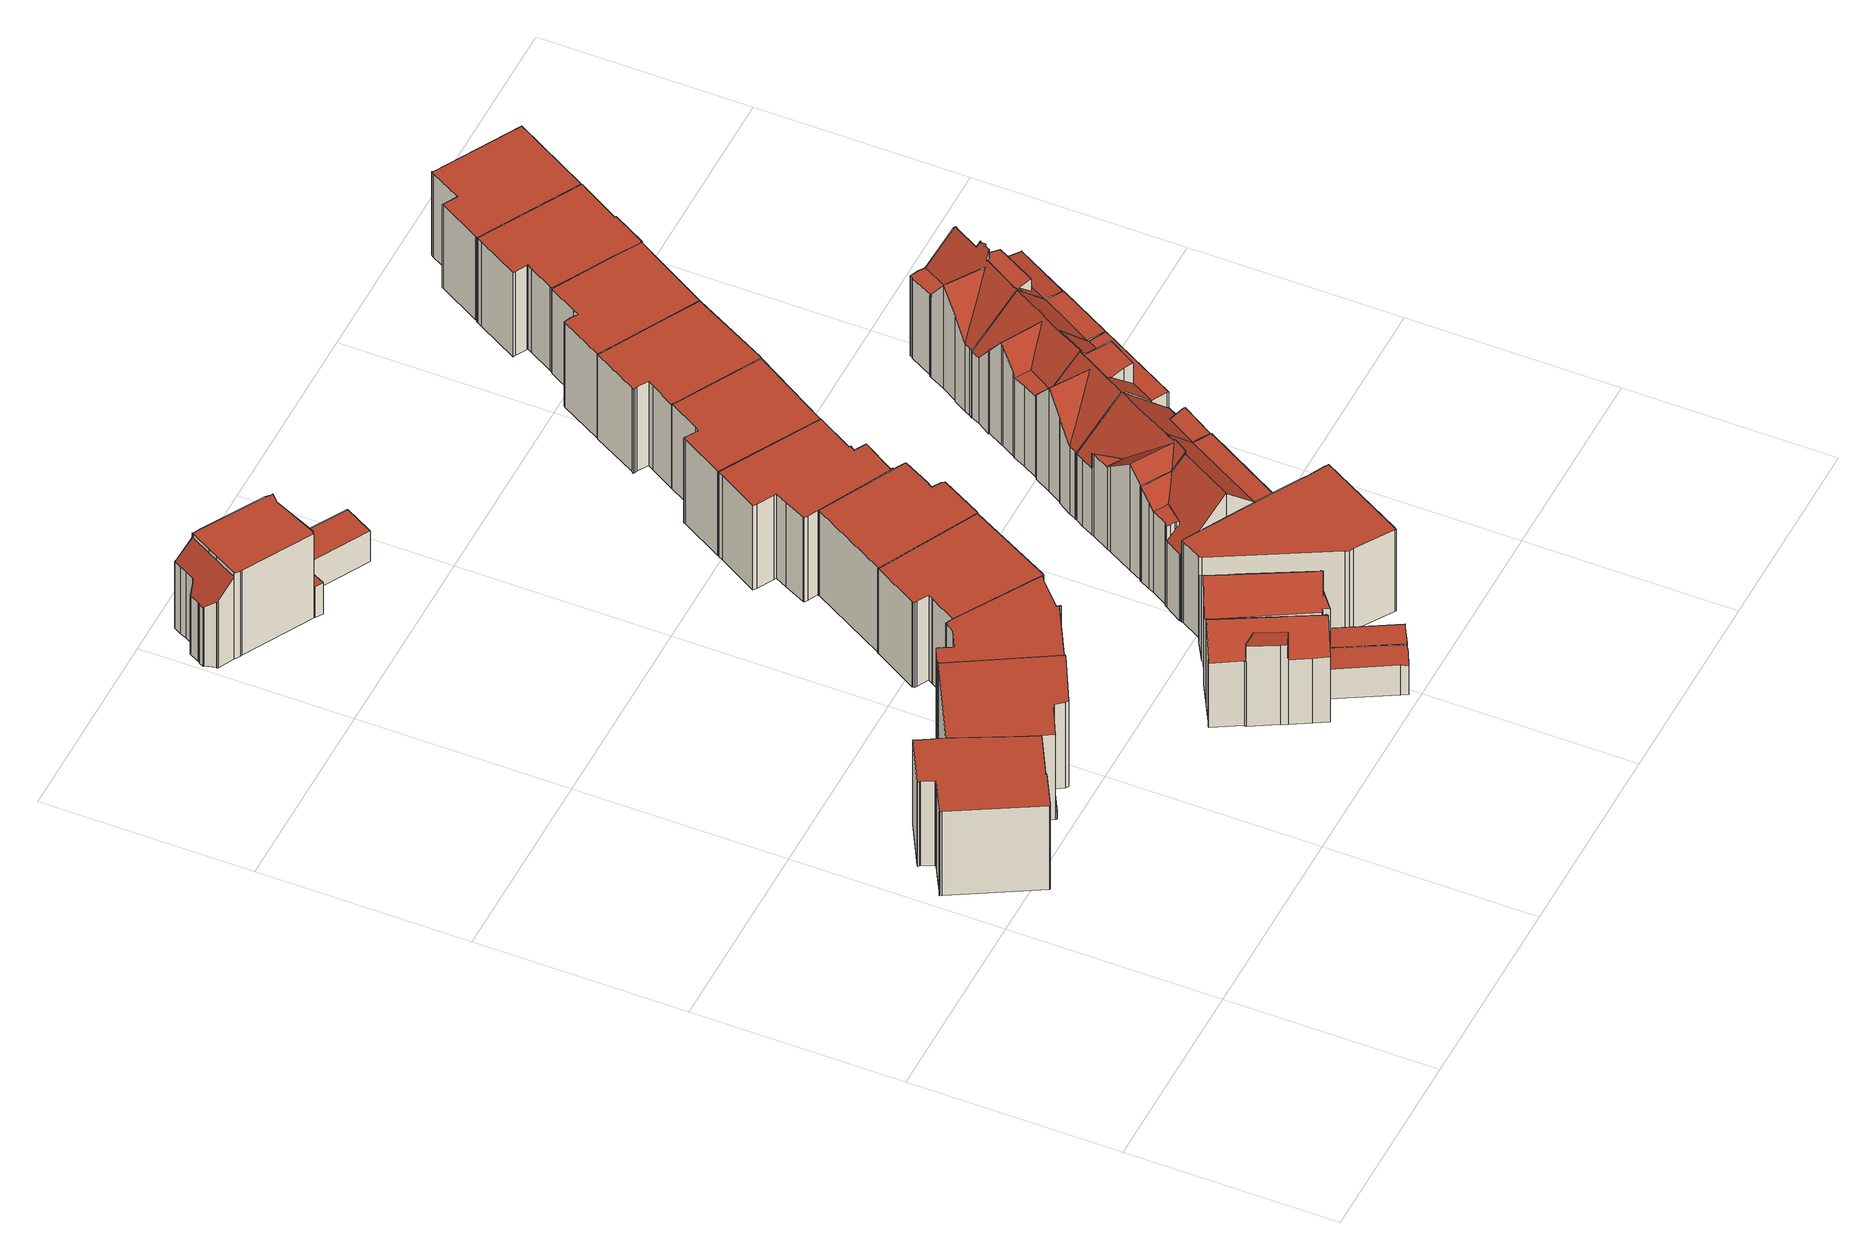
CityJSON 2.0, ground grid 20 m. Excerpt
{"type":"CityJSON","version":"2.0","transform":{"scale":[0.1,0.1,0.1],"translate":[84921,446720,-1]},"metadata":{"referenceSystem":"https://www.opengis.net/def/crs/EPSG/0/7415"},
"CityObjects":{
"building1":{"type":"Building","attributes":{"dak_type":"horizontal","data_area":83.64,"data_coverage":0.961,"geconstateerd":false,"gid":18958737,"h_dak_50p":9.9,"h_dak_70p":9.92,"h_dak_max":10.13,"h_dak_min":9.8,"h_maaiveld":-0.028,"kas_warenhuis":false,"lod11_replace":false,"ondergronds_type":"above ground","oorspronkelijkbouwjaar":1921,"pw_actueel":"yes","pw_bron":"ahn3","reconstructie_methode":"tudelft3d-geoflow","reconstruction_skipped":false,"rmse_lod12":0.0423,"rmse_lod13":0.0433,"rmse_lod22":0.0369,"rn":1,"status":"Pand in gebruik","t_run":105.91,"val3dity_codes_lod12":"[]","val3dity_codes_lod13":"[]","val3dity_codes_lod22":"[]"},"children":["building1-1"]},
"building1-1":{"type":"BuildingPart","parents":["building1"],"geometry":[{"type":"Solid","lod":"2.2","boundaries":[[[[0,1,2,3,4,5,6,7,8,9,10,11,12,13,14,15,16,17,18,19]],[[20,4,3,21]],[[21,3,2,22]],[[23,19,18,24]],[[25,15,14,26]],[[27,16,15,25]],[[28,17,16,27]],[[29,8,7,30]],[[31,11,10,32]],[[33,6,5,34]],[[30,7,6,33]],[[35,9,8,29]],[[36,13,12,37]],[[37,12,11,31]],[[26,14,13,36]],[[32,10,9,35]],[[38,4,20]],[[34,5,4,38]],[[22,2,1,39]],[[39,1,0,40]],[[40,0,19,23]],[[24,18,17,28]],[[23,24,28,27,25,26,36,37,31,32,35,29,30,33,34,38,20,21,22,39,40]]]],"semantics":{"surfaces":[{"type":"GroundSurface"},{"type":"WallSurface","on_footprint_edge":true},{"type":"RoofSurface"}],"values":[[0,1,1,1,1,1,1,1,1,1,1,1,1,1,1,1,1,1,1,1,1,1,2]]}}]},
"building2":{"type":"Building","attributes":{"dak_type":"multiple horizontal","data_area":91.28,"data_coverage":0.973,"geconstateerd":false,"gid":18958738,"h_dak_50p":9.89,"h_dak_70p":9.91,"h_dak_max":10.13,"h_dak_min":0.626,"h_maaiveld":-0.131,"kas_warenhuis":false,"lod11_replace":false,"ondergronds_type":"above ground","oorspronkelijkbouwjaar":1921,"pw_actueel":"yes","pw_bron":"ahn3","reconstructie_methode":"tudelft3d-geoflow","reconstruction_skipped":false,"rmse_lod12":0.801,"rmse_lod13":0.0633,"rmse_lod22":0.0507,"rn":1,"status":"Pand in gebruik","t_run":104.68,"val3dity_codes_lod12":"[]","val3dity_codes_lod13":"[]","val3dity_codes_lod22":"[]"},"children":["building2-1"]},
"building2-1":{"type":"BuildingPart","parents":["building2"],"geometry":[{"type":"Solid","lod":"2.2","boundaries":[[[[41,42,43,44,45,46,47,48,49,50,51,52,53,54,55]],[[56,53,52,57]],[[39,54,53,56,58]],[[59,41,55,60]],[[61,49,48,62]],[[62,48,47,63]],[[64,44,43,65]],[[66,45,44,64]],[[67,68,50,49,61]],[[69,51,50,68]],[[58,56,70,71]],[[72,46,45,66]],[[71,70,68,67]],[[73,42,41,59]],[[57,52,51,69]],[[60,55,54,39]],[[65,43,42,73]],[[63,47,46,72]],[[68,70,56,57,69]],[[58,71,67,61,62,63,72,66,64,65,73,59,60,39]]]],"semantics":{"surfaces":[{"type":"GroundSurface"},{"type":"WallSurface","on_footprint_edge":true},{"type":"WallSurface","on_footprint_edge":false},{"type":"RoofSurface"}],"values":[[0,1,1,1,1,1,1,1,1,1,2,1,2,1,1,1,1,1,3,3]]}}]},
"building3":{"type":"Building","attributes":{"dak_type":"horizontal","data_area":67.46,"data_coverage":0.966,"geconstateerd":false,"gid":17147227,"h_dak_50p":9.87,"h_dak_70p":9.89,"h_dak_max":10.1,"h_dak_min":9.8,"h_maaiveld":-0.173,"kas_warenhuis":false,"lod11_replace":false,"ondergronds_type":"above ground","oorspronkelijkbouwjaar":1920,"pw_actueel":"yes","pw_bron":"ahn3","reconstructie_methode":"tudelft3d-geoflow","reconstruction_skipped":false,"rmse_lod12":0.0473,"rmse_lod13":0.0497,"rmse_lod22":0.0373,"rn":1,"status":"Pand in gebruik","t_run":150.19,"val3dity_codes_lod12":"[]","val3dity_codes_lod13":"[]","val3dity_codes_lod22":"[]"},"children":["building3-1"]},
"building3-1":{"type":"BuildingPart","parents":["building3"],"geometry":[{"type":"Solid","lod":"2.2","boundaries":[[[[74,75,76,77,78,79,80,81,82,83,84,85,86,87,88,89,90,91,92,93]],[[94,81,80,95]],[[96,91,90,97]],[[98,92,91,96]],[[97,90,89,99]],[[100,87,86,101]],[[99,89,88,102]],[[102,88,87,100]],[[103,84,83,65]],[[104,74,93,105]],[[106,82,81,94]],[[107,85,84,103]],[[101,86,85,107]],[[108,77,76,109]],[[109,76,75,110]],[[65,83,82,106]],[[95,80,79,111]],[[111,79,78,112]],[[112,78,77,108]],[[105,93,92,98]],[[110,75,74,104]],[[112,108,109,110,104,105,98,96,97,99,102,100,101,107,103,65,106,94,95,111]]]],"semantics":{"surfaces":[{"type":"GroundSurface"},{"type":"WallSurface","on_footprint_edge":true},{"type":"RoofSurface"}],"values":[[0,1,1,1,1,1,1,1,1,1,1,1,1,1,1,1,1,1,1,1,1,2]]}}]},
"building4":{"type":"Building","attributes":{"dak_type":"slanted","data_area":80.93,"data_coverage":0.897,"geconstateerd":false,"gid":18958503,"h_dak_50p":9.63,"h_dak_70p":9.69,"h_dak_max":9.95,"h_dak_min":2.03,"h_maaiveld":-0.252,"kas_warenhuis":false,"lod11_replace":false,"ondergronds_type":"above ground","oorspronkelijkbouwjaar":1921,"pw_actueel":"yes","pw_bron":"ahn3","reconstructie_methode":"tudelft3d-geoflow","reconstruction_skipped":false,"rmse_lod12":3.7,"rmse_lod13":0.823,"rmse_lod22":0.24,"rn":1,"status":"Pand in gebruik","t_run":205.87,"val3dity_codes_lod12":"[]","val3dity_codes_lod13":"[]","val3dity_codes_lod22":"[]"},"children":["building4-1"]},
"building4-1":{"type":"BuildingPart","parents":["building4"],"geometry":[{"type":"Solid","lod":"2.2","boundaries":[[[[113,114,115,116,117,118,119,120,121,122,123,124,125,126,127,128,129,130,131,132,133,134,135,136,137,138,139,140,141,142,143,144,145,146,147,148,149,150,151,152]],[[153,118,117,154]],[[154,117,116,155]],[[156,157,158,159]],[[160,119,118,153]],[[161,151,150,162]],[[163,113,152,164]],[[164,152,151,161]],[[162,150,149,165]],[[166,167,148,147,168]],[[169,170,157,156]],[[171,146,145,172,173]],[[174,175,176,177]],[[178,131,130,179]],[[180,124,123,181]],[[182,114,113,163]],[[159,158,167,166]],[[168,147,146,171]],[[183,125,124,180]],[[184,128,127,185]],[[186,138,137,187]],[[188,136,135,189]],[[187,137,136,188]],[[181,123,122,190]],[[191,126,125,183]],[[192,191,193,194]],[[185,127,126,191,192]],[[195,196,179,197]],[[198,129,128,184]],[[199,139,138,186]],[[200,140,139,199]],[[201,134,133,202]],[[189,135,134,201]],[[203,144,143,204]],[[205,142,141,206]],[[172,145,144,203]],[[173,172,207,208]],[[206,141,140,200]],[[202,133,132,209]],[[209,132,131,178]],[[165,149,148,167]],[[210,120,119,160]],[[211,121,120,210]],[[190,122,121,211]],[[194,193,170,169]],[[197,179,130,129,198]],[[212,213,196,195]],[[214,215,213,212]],[[216,217,215,214]],[[177,176,217,216]],[[208,207,175,174]],[[204,143,142,205]],[[155,116,115,218]],[[218,115,114,182]],[[157,170,193,191,183,180,181,190,211,210,160,153,154,155,218,182,163,164,161,162,165,167,158]],[[215,217,176,175,207,172,203,204,205,206,200,199,186,187,188,189,201,202,209,178,179,196,213]],[[177,216,214,212,195,197,198,184,185,192,194,169,156,159,166,168,171,173,208,174]]]],"semantics":{"surfaces":[{"type":"GroundSurface"},{"type":"WallSurface","on_footprint_edge":true},{"type":"WallSurface","on_footprint_edge":false},{"type":"RoofSurface"}],"values":[[0,1,1,2,1,1,1,1,1,1,2,1,2,1,1,1,2,1,1,1,1,1,1,1,1,2,1,2,1,1,1,1,1,1,1,1,2,1,1,1,1,1,1,1,2,1,2,2,2,2,2,1,1,1,3,3,3]]}}]},
"building5":{"type":"Building","attributes":{"dak_type":"slanted","data_area":64.27,"data_coverage":0.904,"geconstateerd":false,"gid":11568620,"h_dak_50p":8.54,"h_dak_70p":9.16,"h_dak_max":10.08,"h_dak_min":3.32,"h_maaiveld":-0.107,"kas_warenhuis":false,"lod11_replace":false,"ondergronds_type":"above ground","oorspronkelijkbouwjaar":1916,"pw_actueel":"yes","pw_bron":"ahn3","reconstructie_methode":"tudelft3d-geoflow","reconstruction_skipped":false,"rmse_lod12":2.71,"rmse_lod13":0.758,"rmse_lod22":0.165,"rn":1,"status":"Pand in gebruik","t_run":112.7,"val3dity_codes_lod12":"[]","val3dity_codes_lod13":"[]","val3dity_codes_lod22":"[]"},"children":["building5-1"]},
"building5-1":{"type":"BuildingPart","parents":["building5"],"geometry":[{"type":"Solid","lod":"2.2","boundaries":[[[[219,220,221,222,223,224,225,226,227,228,229,230,231,232,233,234,235,236,237,238,239,240,241,242]],[[243,231,230,244]],[[245,223,222,246]],[[246,222,221,247]],[[248,241,240,249]],[[249,240,239,250]],[[250,239,238,251]],[[252,242,241,248]],[[253,237,236,254]],[[255,256,235,234,257]],[[258,219,242,252]],[[251,238,237,253]],[[259,220,219,258]],[[254,236,235,256]],[[260,261,262,263]],[[264,265,266,267]],[[268,269,270]],[[271,259,265,264]],[[272,229,228,273]],[[273,228,227,274]],[[275,276,261,260]],[[277,233,232,278]],[[274,227,226,262]],[[244,230,229,272]],[[263,262,226,225,279]],[[276,275,280]],[[267,266,256,281]],[[279,225,224,282,283]],[[282,224,223,245]],[[283,282,269,268]],[[247,221,220,259,271]],[[278,232,231,243]],[[257,234,233,277]],[[281,256,255]],[[251,253,254,256,266,265,259,258,252,248,249,250]],[[263,279,283,268,270,284,280,275,260]],[[280,284,270,269,282,245,246,247,285,286,287,288,289,243,244,272,273,274,262,261,276]],[[257,277,278,243,289,288,287,286,285,247,271,264,267,281,255]]]],"semantics":{"surfaces":[{"type":"GroundSurface"},{"type":"WallSurface","on_footprint_edge":true},{"type":"WallSurface","on_footprint_edge":false},{"type":"RoofSurface"}],"values":[[0,1,1,1,1,1,1,1,1,1,1,1,1,1,2,2,2,2,1,1,2,1,1,1,1,2,2,1,1,2,1,1,1,2,3,3,3,3]]}}]},
"building6":{"type":"Building","attributes":{"dak_type":"horizontal","data_area":85.75,"data_coverage":0.97,"geconstateerd":false,"gid":18958740,"h_dak_50p":9.85,"h_dak_70p":9.88,"h_dak_max":10.08,"h_dak_min":9.75,"h_maaiveld":-0.217,"kas_warenhuis":false,"lod11_replace":false,"ondergronds_type":"above ground","oorspronkelijkbouwjaar":1920,"pw_actueel":"yes","pw_bron":"ahn3","reconstructie_methode":"tudelft3d-geoflow","reconstruction_skipped":false,"rmse_lod12":0.0513,"rmse_lod13":0.053,"rmse_lod22":0.0371,"rn":1,"status":"Pand in gebruik","t_run":106.02,"val3dity_codes_lod12":"[]","val3dity_codes_lod13":"[]","val3dity_codes_lod22":"[]"},"children":["building6-1"]},
"building6-1":{"type":"BuildingPart","parents":["building6"],"geometry":[{"type":"Solid","lod":"2.2","boundaries":[[[[290,291,292,92,293,91,294,295,296,297,298,299,300,301,302,303,304]],[[305,301,300,306]],[[307,302,301,305]],[[308,299,298,309]],[[310,293,92,98]],[[98,92,292,311]],[[312,303,302,307]],[[306,300,299,308]],[[313,294,91,96]],[[311,292,291,314]],[[315,304,303,312]],[[316,290,304,315]],[[96,91,293,310]],[[309,298,297,317]],[[318,295,294,313]],[[319,296,295,318]],[[317,297,296,319]],[[314,291,290,316]],[[305,306,308,309,317,319,318,313,96,310,98,311,314,316,315,312,307]]]],"semantics":{"surfaces":[{"type":"GroundSurface"},{"type":"WallSurface","on_footprint_edge":true},{"type":"RoofSurface"}],"values":[[0,1,1,1,1,1,1,1,1,1,1,1,1,1,1,1,1,1,2]]}}]},
"building7":{"type":"Building","attributes":{"dak_type":"slanted","data_area":64.26,"data_coverage":0.915,"geconstateerd":false,"gid":18958626,"h_dak_50p":8.51,"h_dak_70p":9.14,"h_dak_max":10.08,"h_dak_min":3.25,"h_maaiveld":-0.075,"kas_warenhuis":false,"lod11_replace":false,"ondergronds_type":"above ground","oorspronkelijkbouwjaar":1916,"pw_actueel":"yes","pw_bron":"ahn3","reconstructie_methode":"tudelft3d-geoflow","reconstruction_skipped":false,"rmse_lod12":2.69,"rmse_lod13":0.729,"rmse_lod22":0.245,"rn":1,"status":"Pand in gebruik","t_run":95.01,"val3dity_codes_lod12":"[]","val3dity_codes_lod13":"[]","val3dity_codes_lod22":"[]"},"children":["building7-1"]},
"building7-1":{"type":"BuildingPart","parents":["building7"],"geometry":[{"type":"Solid","lod":"2.2","boundaries":[[[[320,321,322,323,324,325,326,327,239,328,329,330,331,233,332,333,334,335,336]],[[337,338,323,322,339]],[[340,324,323,338]],[[341,333,332,342]],[[343,327,326,344]],[[344,326,325,345]],[[346,321,347]],[[342,332,233,348]],[[348,233,331,349]],[[350,334,333,341]],[[351,335,334,350]],[[345,325,324,340]],[[339,322,321,346]],[[352,330,329,353]],[[354,355,356,357]],[[353,329,328,358]],[[359,352,360,361]],[[357,356,338,337]],[[349,331,330,352,359]],[[362,336,335,351]],[[363,320,336,362]],[[347,321,320,363]],[[358,328,239,364]],[[364,239,327,343]],[[361,360,365,366]],[[366,365,355,354]],[[356,355,365,360,352,353,358,364,343,344,345,340,338]],[[361,366,354,357,337,367,341,342,348,349,359]],[[362,351,350,341,367,337,339,346,347,363]]]],"semantics":{"surfaces":[{"type":"GroundSurface"},{"type":"WallSurface","on_footprint_edge":true},{"type":"WallSurface","on_footprint_edge":false},{"type":"RoofSurface"}],"values":[[0,1,1,1,1,1,1,1,1,1,1,1,1,1,2,1,2,2,1,1,1,1,1,1,2,2,3,3,3]]}}]},
"building8":{"type":"Building","attributes":{"dak_type":"horizontal","data_area":81.95,"data_coverage":0.967,"geconstateerd":false,"gid":18958741,"h_dak_50p":9.83,"h_dak_70p":9.85,"h_dak_max":10.07,"h_dak_min":9.75,"h_maaiveld":-0.202,"kas_warenhuis":false,"lod11_replace":false,"ondergronds_type":"above ground","oorspronkelijkbouwjaar":1921,"pw_actueel":"yes","pw_bron":"ahn3","reconstructie_methode":"tudelft3d-geoflow","reconstruction_skipped":false,"rmse_lod12":0.0532,"rmse_lod13":0.0566,"rmse_lod22":0.0373,"rn":1,"status":"Pand in gebruik","t_run":83.37,"val3dity_codes_lod12":"[]","val3dity_codes_lod13":"[]","val3dity_codes_lod22":"[]"},"children":["building8-1"]},
"building8-1":{"type":"BuildingPart","parents":["building8"],"geometry":[{"type":"Solid","lod":"2.2","boundaries":[[[[368,369,370,371,372,373,304,374,302,375,376,377,378,379]],[[307,302,374,380]],[[381,369,368,382]],[[383,377,376,384]],[[382,368,379,385]],[[385,379,378,386]],[[387,375,302,307]],[[384,376,375,387]],[[388,370,369,381]],[[389,371,370,388]],[[315,304,373,390]],[[391,372,371,389]],[[380,374,304,315]],[[386,378,377,383]],[[390,373,372,391]],[[382,385,386,383,384,387,307,380,315,390,391,389,388,381]]]],"semantics":{"surfaces":[{"type":"GroundSurface"},{"type":"WallSurface","on_footprint_edge":true},{"type":"RoofSurface"}],"values":[[0,1,1,1,1,1,1,1,1,1,1,1,1,1,1,2]]}}]},
"building9":{"type":"Building","attributes":{"dak_type":"multiple horizontal","data_area":100.25,"data_coverage":0.935,"geconstateerd":false,"gid":18958627,"h_dak_50p":9.48,"h_dak_70p":9.5,"h_dak_max":10.51,"h_dak_min":3.25,"h_maaiveld":-0.111,"kas_warenhuis":false,"lod11_replace":false,"ondergronds_type":"above ground","oorspronkelijkbouwjaar":1916,"pw_actueel":"yes","pw_bron":"ahn3","reconstructie_methode":"tudelft3d-geoflow","reconstruction_skipped":false,"rmse_lod12":0.591,"rmse_lod13":0.591,"rmse_lod22":0.591,"rn":1,"status":"Pand in gebruik","t_run":122.3,"val3dity_codes_lod12":"[]","val3dity_codes_lod13":"[]","val3dity_codes_lod22":"[]"},"children":["building9-1"]},
"building9-1":{"type":"BuildingPart","parents":["building9"],"geometry":[{"type":"Solid","lod":"2.2","boundaries":[[[[392,393,394,395,396,397,398,399,400,401,402,403,404,405,406,407,408]],[[409,406,405,410]],[[411,407,406,409]],[[412,401,400,413]],[[414,393,392,415]],[[416,394,393,414]],[[415,392,408,417]],[[417,408,407,411]],[[418,395,394,416]],[[419,396,395,418]],[[420,399,398,421]],[[422,397,396,419]],[[413,400,399,420]],[[423,404,403,424]],[[424,403,402,425]],[[425,402,401,412]],[[410,405,404,423]],[[421,398,397,422]],[[410,423,424,425,412,413,420,421,422,419,418,416,414,415,417,411,409]]]],"semantics":{"surfaces":[{"type":"GroundSurface"},{"type":"WallSurface","on_footprint_edge":true},{"type":"RoofSurface"}],"values":[[0,1,1,1,1,1,1,1,1,1,1,1,1,1,1,1,1,1,2]]}}]},
"building10":{"type":"Building","attributes":{"dak_type":"horizontal","data_area":83.79,"data_coverage":0.966,"geconstateerd":false,"gid":18958739,"h_dak_50p":9.85,"h_dak_70p":9.86,"h_dak_max":10.08,"h_dak_min":9.69,"h_maaiveld":-0.094,"kas_warenhuis":false,"lod11_replace":false,"ondergronds_type":"above ground","oorspronkelijkbouwjaar":1921,"pw_actueel":"yes","pw_bron":"ahn3","reconstructie_methode":"tudelft3d-geoflow","reconstruction_skipped":false,"rmse_lod12":0.0465,"rmse_lod13":0.0476,"rmse_lod22":0.0389,"rn":1,"status":"Pand in gebruik","t_run":88.54,"val3dity_codes_lod12":"[]","val3dity_codes_lod13":"[]","val3dity_codes_lod22":"[]"},"children":["building10-1"]},
"building10-1":{"type":"BuildingPart","parents":["building10"],"geometry":[{"type":"Solid","lod":"2.2","boundaries":[[[[426,427,428,429,430,431,432,433,434,435,436,437,438,439,440,441,442,443,444,445,446]],[[447,433,432,386]],[[448,446,445,449]],[[450,436,435,451]],[[452,430,429,453]],[[454,426,446,448]],[[455,437,436,450]],[[456,438,437,455]],[[386,432,431,457]],[[458,428,427,459]],[[453,429,428,458]],[[449,445,444,460]],[[451,435,434,383]],[[461,439,438,456]],[[462,440,439,461]],[[463,443,442,464]],[[464,442,441,465]],[[465,441,440,462]],[[460,444,443,463]],[[459,427,426,454]],[[457,431,430,452]],[[383,434,433,447]],[[465,462,461,456,455,450,451,383,447,386,457,452,453,458,459,454,448,449,460,463,464]]]],"semantics":{"surfaces":[{"type":"GroundSurface"},{"type":"WallSurface","on_footprint_edge":true},{"type":"RoofSurface"}],"values":[[0,1,1,1,1,1,1,1,1,1,1,1,1,1,1,1,1,1,1,1,1,1,2]]}}]},
"building11":{"type":"Building","attributes":{"dak_type":"slanted","data_area":63.33,"data_coverage":0.901,"geconstateerd":false,"gid":17147225,"h_dak_50p":10.08,"h_dak_70p":10.87,"h_dak_max":13.11,"h_dak_min":7.67,"h_maaiveld":-0.191,"kas_warenhuis":false,"lod11_replace":false,"ondergronds_type":"above ground","oorspronkelijkbouwjaar":1922,"pw_actueel":"yes","pw_bron":"ahn3","reconstructie_methode":"tudelft3d-geoflow","reconstruction_skipped":false,"rmse_lod12":1.16,"rmse_lod13":1.41,"rmse_lod22":0.0997,"rn":1,"status":"Pand in gebruik","t_run":148.95,"val3dity_codes_lod12":"[]","val3dity_codes_lod13":"[]","val3dity_codes_lod22":"[]"},"children":["building11-1"]},
"building11-1":{"type":"BuildingPart","parents":["building11"],"geometry":[{"type":"Solid","lod":"2.2","boundaries":[[[[466,467,468,469,470,471,472,473,474,475,476,477,478,479,480,481,482,483,484,485,486,487,488,489]],[[490,471,470,491]],[[492,483,482,493]],[[494,478,477,495]],[[496,466,489,497]],[[498,488,487,499]],[[499,487,486,500,501]],[[501,500,502,503]],[[497,489,488,498]],[[504,469,468,505]],[[495,477,476,506]],[[507,473,472,508]],[[509,474,473,507]],[[491,470,469,504]],[[510,511,512]],[[506,476,475,513]],[[513,475,474,509]],[[500,486,485,514]],[[503,502,515,516]],[[493,482,481,517]],[[517,481,480,518]],[[518,480,479,519]],[[519,479,478,494]],[[505,468,467,520]],[[508,472,471,490]],[[514,485,484,521]],[[521,484,483,492]],[[516,515,522,523]],[[523,522,511,510]],[[520,467,466,496]],[[513,509,507,508,490,524,493,517,525,526]],[[517,518,519,494,495,506,513,526,525]],[[493,524,490,491,527,528,529,512,511,522,515,502,500,514,521,492]],[[530,531,496,497,498,499,501,503,516,523,510,512,529,528,532]],[[520,496,531,530,532,528,527,491,504,505]]]],"semantics":{"surfaces":[{"type":"GroundSurface"},{"type":"WallSurface","on_footprint_edge":true},{"type":"WallSurface","on_footprint_edge":false},{"type":"RoofSurface"}],"values":[[0,1,1,1,1,1,1,2,1,1,1,1,1,1,2,1,1,1,2,1,1,1,1,1,1,1,1,2,2,1,3,3,3,3,3]]}}]},
"building12":{"type":"Building","attributes":{"dak_type":"horizontal","data_area":83.85,"data_coverage":0.964,"geconstateerd":false,"gid":17147228,"h_dak_50p":9.88,"h_dak_70p":9.91,"h_dak_max":10.07,"h_dak_min":9.78,"h_maaiveld":-0.085,"kas_warenhuis":false,"lod11_replace":false,"ondergronds_type":"above ground","oorspronkelijkbouwjaar":1921,"pw_actueel":"yes","pw_bron":"ahn3","reconstructie_methode":"tudelft3d-geoflow","reconstruction_skipped":false,"rmse_lod12":0.0462,"rmse_lod13":0.0487,"rmse_lod22":0.0297,"rn":1,"status":"Pand in gebruik","t_run":134.82,"val3dity_codes_lod12":"[]","val3dity_codes_lod13":"[]","val3dity_codes_lod22":"[]"},"children":["building12-1"]},
"building12-1":{"type":"BuildingPart","parents":["building12"],"geometry":[{"type":"Solid","lod":"2.2","boundaries":[[[[533,534,446,535,445,536,537,538,539,540,541,542,543,544,545,546,547]],[[548,546,545,549]],[[550,536,445,449]],[[449,445,535,551]],[[552,537,536,550]],[[553,538,537,552]],[[554,543,542,555]],[[556,533,547,557]],[[557,547,546,548]],[[558,541,540,559]],[[555,542,541,558]],[[560,539,538,553]],[[549,545,544,561]],[[561,544,543,554]],[[551,535,446,448]],[[448,446,534,562]],[[559,540,539,560]],[[562,534,533,556]],[[559,560,553,552,550,449,551,448,562,556,557,548,549,561,554,555,558]]]],"semantics":{"surfaces":[{"type":"GroundSurface"},{"type":"WallSurface","on_footprint_edge":true},{"type":"RoofSurface"}],"values":[[0,1,1,1,1,1,1,1,1,1,1,1,1,1,1,1,1,1,2]]}}]},
"building13":{"type":"Building","attributes":{"dak_type":"slanted","data_area":62.31,"data_coverage":0.875,"geconstateerd":false,"gid":11568617,"h_dak_50p":10.65,"h_dak_70p":11.34,"h_dak_max":12.33,"h_dak_min":7.47,"h_maaiveld":-0.2,"kas_warenhuis":false,"lod11_replace":false,"ondergronds_type":"above ground","oorspronkelijkbouwjaar":1923,"pw_actueel":"yes","pw_bron":"ahn3","reconstructie_methode":"tudelft3d-geoflow","reconstruction_skipped":false,"rmse_lod12":1.46,"rmse_lod13":1.61,"rmse_lod22":0.0477,"rn":1,"status":"Pand in gebruik","t_run":103.2,"val3dity_codes_lod12":"[]","val3dity_codes_lod13":"[]","val3dity_codes_lod22":"[]"},"children":["building13-1"]},
"building13-1":{"type":"BuildingPart","parents":["building13"],"geometry":[{"type":"Solid","lod":"2.2","boundaries":[[[[563,564,565,566,567,568,569,570,571,572,573,477,574,475,474,575,576,577,472,471,470,578,469,579,580]],[[513,475,574,581]],[[581,574,477,495]],[[582,471,472,583]],[[584,579,469,585]],[[586,587,588]],[[589,580,579,584]],[[590,567,566,591]],[[592,593,591,594]],[[595,565,564,596]],[[583,472,577,597]],[[597,577,576,598]],[[599,571,570,600]],[[601,573,572,602]],[[603,601,604,605]],[[602,572,571,599]],[[594,591,566,565,595]],[[606,568,567,590]],[[607,569,568,606]],[[600,570,569,607]],[[495,477,573,601,603]],[[509,474,475,513]],[[604,608,605]],[[605,608,609]],[[610,578,470,491]],[[585,469,578,610]],[[491,470,471,582]],[[598,576,575,611,612]],[[612,611,613]],[[611,575,474,509]],[[614,563,580,589]],[[588,587,596,615]],[[593,592,616]],[[615,596,564,563,614]],[[605,609,513,581,495,603]],[[608,604,601,602,599,600,617,618,619,613,611,509,513,609]],[[620,621,589,584,585,610,491,622]],[[597,598,612,613,619,618,617,600,607,606,590,591,593,616,623,620,622,491,582,583]],[[614,589,621,620,623,586,588,615]],[[587,586,623,616,592,594,595,596]]]],"semantics":{"surfaces":[{"type":"GroundSurface"},{"type":"WallSurface","on_footprint_edge":true},{"type":"WallSurface","on_footprint_edge":false},{"type":"RoofSurface"}],"values":[[0,1,1,1,1,2,1,1,2,1,1,1,1,1,2,1,1,1,1,1,1,1,2,2,1,1,1,1,2,1,1,2,2,1,3,3,3,3,3,3]]}}]},
"building14":{"type":"Building","attributes":{"dak_type":"multiple horizontal","data_area":83.2,"data_coverage":0.97,"geconstateerd":false,"gid":11190672,"h_dak_50p":9.89,"h_dak_70p":9.92,"h_dak_max":10.88,"h_dak_min":9.81,"h_maaiveld":-0.051,"kas_warenhuis":false,"lod11_replace":false,"ondergronds_type":"above ground","oorspronkelijkbouwjaar":1921,"pw_actueel":"yes","pw_bron":"ahn3","reconstructie_methode":"tudelft3d-geoflow","reconstruction_skipped":false,"rmse_lod12":0.121,"rmse_lod13":0.121,"rmse_lod22":0.119,"rn":1,"status":"Pand in gebruik","t_run":133.43,"val3dity_codes_lod12":"[]","val3dity_codes_lod13":"[]","val3dity_codes_lod22":"[]"},"children":["building14-1"]},
"building14-1":{"type":"BuildingPart","parents":["building14"],"geometry":[{"type":"Solid","lod":"2.2","boundaries":[[[[624,625,626,547,627,543,628,629,630,631,632,633,634,635,636]],[[637,624,636,638]],[[639,633,632,640]],[[641,625,624,637]],[[642,629,628,643]],[[644,627,547,557]],[[645,543,627,644]],[[640,632,631,646]],[[647,634,633,639]],[[643,628,543,645]],[[648,630,629,642]],[[646,631,630,648]],[[557,547,626,649]],[[638,636,635,650]],[[650,635,634,647]],[[649,626,625,641]],[[649,641,637,638,650,647,639,640,646,648,642,643,645,644,557]]]],"semantics":{"surfaces":[{"type":"GroundSurface"},{"type":"WallSurface","on_footprint_edge":true},{"type":"RoofSurface"}],"values":[[0,1,1,1,1,1,1,1,1,1,1,1,1,1,1,1,2]]}}]},
"building15":{"type":"Building","attributes":{"dak_type":"slanted","data_area":65.05,"data_coverage":0.918,"geconstateerd":false,"gid":18956887,"h_dak_50p":10.63,"h_dak_70p":11.48,"h_dak_max":12.27,"h_dak_min":7.71,"h_maaiveld":-0.167,"kas_warenhuis":false,"lod11_replace":false,"ondergronds_type":"above ground","oorspronkelijkbouwjaar":1922,"pw_actueel":"yes","pw_bron":"ahn3","reconstructie_methode":"tudelft3d-geoflow","reconstruction_skipped":false,"rmse_lod12":1.44,"rmse_lod13":1.67,"rmse_lod22":0.0555,"rn":1,"status":"Pand in gebruik","t_run":146.46,"val3dity_codes_lod12":"[]","val3dity_codes_lod13":"[]","val3dity_codes_lod22":"[]"},"children":["building15-1"]},
"building15-1":{"type":"BuildingPart","parents":["building15"],"geometry":[{"type":"Solid","lod":"2.2","boundaries":[[[[651,652,653,654,655,656,657,658,659,660,661,572,662,663,664,570,569,665,666,667,668,669,670,671]],[[672,569,570,600]],[[673,666,665,674]],[[675,668,667,676]],[[677,669,668,675]],[[678,670,669,677]],[[679,658,657,680]],[[681,655,654,682]],[[674,665,569,672]],[[683,671,670,678]],[[684,653,652,685]],[[600,570,664,686]],[[687,688,689,690]],[[686,664,663,691]],[[692,651,671,683]],[[693,694,695,696]],[[697,698,699,700]],[[701,702,694,693]],[[676,667,666,673]],[[690,689,702,701]],[[700,699,688,687]],[[682,654,653,684]],[[703,656,655,681]],[[680,657,656,703]],[[704,705,706]],[[707,662,572,708]],[[708,572,661,709]],[[709,661,660,710]],[[711,659,658,679]],[[696,695,706]],[[698,697,712]],[[713,714,712]],[[715,716,705,704]],[[717,718,716,715]],[[714,713,718,717]],[[691,663,662,707]],[[710,660,659,711]],[[685,652,651,692]],[[678,677,675,676,719,720,721,722]],[[680,703,681,682,684,696,706,705,679]],[[685,692,683,678,722,721,723]],[[724,697,700,687,690,701,693,696,684,685,723,721,720,719,676,673,674,672,600]],[[712,697,724,600,686,691,725,718,713]],[[714,717,715,704,706,695,694,702,689,688,699,698,712]],[[708,709,710,711,679,705,716,718,725,691,707]]]],"semantics":{"surfaces":[{"type":"GroundSurface"},{"type":"WallSurface","on_footprint_edge":true},{"type":"WallSurface","on_footprint_edge":false},{"type":"RoofSurface"}],"values":[[0,1,1,1,1,1,1,1,1,1,1,1,2,1,1,2,2,2,1,2,2,1,1,1,2,1,1,1,1,2,2,2,2,2,2,1,1,1,3,3,3,3,3,3,3]]}}]},
"building16":{"type":"Building","attributes":{"dak_type":"multiple horizontal","data_area":82.1,"data_coverage":0.955,"geconstateerd":false,"gid":18956897,"h_dak_50p":9.87,"h_dak_70p":9.9,"h_dak_max":10.98,"h_dak_min":9.77,"h_maaiveld":-0.056,"kas_warenhuis":false,"lod11_replace":false,"ondergronds_type":"above ground","oorspronkelijkbouwjaar":1921,"pw_actueel":"yes","pw_bron":"ahn3","reconstructie_methode":"tudelft3d-geoflow","reconstruction_skipped":false,"rmse_lod12":0.121,"rmse_lod13":0.122,"rmse_lod22":0.119,"rn":1,"status":"Pand in gebruik","t_run":115.03,"val3dity_codes_lod12":"[]","val3dity_codes_lod13":"[]","val3dity_codes_lod22":"[]"},"children":["building16-1"]},
"building16-1":{"type":"BuildingPart","parents":["building16"],"geometry":[{"type":"Solid","lod":"2.2","boundaries":[[[[726,625,727,635,728,729,730,731,732,733,734,735,736,737,738,739]],[[740,735,734,741]],[[742,731,730,743]],[[741,734,733,744]],[[745,732,731,742]],[[744,733,732,745]],[[746,736,735,740]],[[747,737,736,746]],[[650,635,727,748]],[[749,729,728,750]],[[748,727,625,641]],[[641,625,726,751]],[[752,738,737,747]],[[753,739,738,752]],[[750,728,635,650]],[[743,730,729,749]],[[751,726,739,753]],[[752,747,746,740,741,744,745,742,743,749,750,650,748,641,751,753]]]],"semantics":{"surfaces":[{"type":"GroundSurface"},{"type":"WallSurface","on_footprint_edge":true},{"type":"RoofSurface"}],"values":[[0,1,1,1,1,1,1,1,1,1,1,1,1,1,1,1,1,2]]}}]},
"building17":{"type":"Building","attributes":{"dak_type":"slanted","data_area":63.47,"data_coverage":0.895,"geconstateerd":false,"gid":18956907,"h_dak_50p":10.23,"h_dak_70p":11.06,"h_dak_max":12.27,"h_dak_min":3.13,"h_maaiveld":-0.135,"kas_warenhuis":false,"lod11_replace":false,"ondergronds_type":"above ground","oorspronkelijkbouwjaar":1923,"pw_actueel":"yes","pw_bron":"ahn3","reconstructie_methode":"tudelft3d-geoflow","reconstruction_skipped":false,"rmse_lod12":1.59,"rmse_lod13":1.66,"rmse_lod22":0.719,"rn":1,"status":"Pand in gebruik","t_run":120.87,"val3dity_codes_lod12":"[]","val3dity_codes_lod13":"[]","val3dity_codes_lod22":"[]"},"children":["building17-1"]},
"building17-1":{"type":"BuildingPart","parents":["building17"],"geometry":[{"type":"Solid","lod":"2.2","boundaries":[[[[754,755,756,757,758,759,760,761,762,763,764,765,766,767,768,769,770,771,772,773,774,775,776,777,778,779]],[[780,770,769,781]],[[782,764,763,703]],[[783,760,759,784]],[[784,759,758,785]],[[786,777,776,787]],[[788,779,778,789]],[[790,762,761,710]],[[710,761,760,783]],[[791,756,755,792]],[[789,778,777,786]],[[793,774,773,794]],[[781,769,768,795]],[[796,765,764,782]],[[684,766,765,796]],[[703,763,762,790]],[[797,754,779,788]],[[798,767,766,684]],[[795,768,767,798]],[[785,758,757,799]],[[800,772,771,801]],[[794,773,772,800]],[[799,757,756,791]],[[787,776,775,802]],[[792,755,754,797]],[[801,771,770,780]],[[802,775,774,793]],[[803,800,801,780,781,795,798,804,805]],[[806,807,684,796,782,703,790,808,809,791,792,810,811,812]],[[797,788,789,813,814,815,805,804,798,684,807,806,812,811,810,792]],[[791,809,808,790,710,783,784,785,799]],[[814,813,789,786,787,802,816,817,815]],[[802,793,794,800,803,805,815,817,816]]]],"semantics":{"surfaces":[{"type":"GroundSurface"},{"type":"WallSurface","on_footprint_edge":true},{"type":"RoofSurface"}],"values":[[0,1,1,1,1,1,1,1,1,1,1,1,1,1,1,1,1,1,1,1,1,1,1,1,1,1,1,2,2,2,2,2,2]]}}]},
"building18":{"type":"Building","attributes":{"dak_type":"slanted","data_area":60.75,"data_coverage":0.859,"geconstateerd":false,"gid":18956901,"h_dak_50p":10.43,"h_dak_70p":11.35,"h_dak_max":12.82,"h_dak_min":7.68,"h_maaiveld":-0.184,"kas_warenhuis":false,"lod11_replace":false,"ondergronds_type":"above ground","oorspronkelijkbouwjaar":1922,"pw_actueel":"yes","pw_bron":"ahn3","reconstructie_methode":"tudelft3d-geoflow","reconstruction_skipped":false,"rmse_lod12":1.37,"rmse_lod13":1.61,"rmse_lod22":0.09,"rn":1,"status":"Pand in gebruik","t_run":126.03,"val3dity_codes_lod12":"[]","val3dity_codes_lod13":"[]","val3dity_codes_lod22":"[]"},"children":["building18-1"]},
"building18-1":{"type":"BuildingPart","parents":["building18"],"geometry":[{"type":"Solid","lod":"2.2","boundaries":[[[[818,819,820,821,822,823,824,825,826,827,828,829,830,831,832,833,834,835,836,837,838,839,840,841,842,843,844,845,846,847,848,849]],[[850,827,826,851]],[[852,842,841,853]],[[854,855,831,830,856]],[[857,846,845,858]],[[859,844,843,860]],[[861,862,863,864]],[[865,848,847,866]],[[867,868,869,870]],[[860,843,842,852,871]],[[872,828,827,850]],[[873,838,837,785]],[[874,875,876,877]],[[878,840,839,879]],[[871,852,868,867]],[[879,839,838,873]],[[880,881,882,883]],[[884,885,875,874]],[[851,826,825,886]],[[853,841,840,878]],[[887,888,889,890]],[[888,887,891]],[[870,869,862,861]],[[864,863,892,893]],[[894,895,896,897]],[[856,830,829,898]],[[883,882,877,899]],[[899,877,876,900,901]],[[890,889,885,884]],[[902,832,831,855]],[[858,845,844,859]],[[866,847,846,857]],[[893,892,895,894]],[[897,896,881,880]],[[903,904,849,848,865]],[[901,900,855,854]],[[905,833,832,902]],[[906,834,833,905]],[[907,835,834,906]],[[785,837,836,908]],[[908,836,835,907]],[[909,910,911]],[[910,909,912]],[[913,820,819,914]],[[915,823,822,916]],[[916,822,821,917]],[[917,821,820,913]],[[886,825,824,918]],[[918,824,823,915]],[[919,920,904,903]],[[921,818,849,904]],[[922,923,924]],[[923,922,920,919]],[[914,819,818,921]],[[898,829,828,872]],[[874,877,882,881,896,895,892,863,862,869,868,852,853,925,891,887,890,884]],[[926,865,866,857,858,927,912,909]],[[928,929,905,902,855,900,876,875,885,889,888,891,925,853,878,879,930,931,932]],[[873,785,908,907,906,905,929,928,932,931,930,879]],[[933,934,911,910,912,927,858,859,860,871,867,870,861,864,893,894,897,880,883,899,901,854,856,898,872,850,851,886,935,936]],[[936,935,886,918,915,916,917,913,914,921,904,920,922,924,933]],[[911,934,933,924,923,919,903,865,926,909]]]],"semantics":{"surfaces":[{"type":"GroundSurface"},{"type":"WallSurface","on_footprint_edge":true},{"type":"WallSurface","on_footprint_edge":false},{"type":"RoofSurface"}],"values":[[0,1,1,1,1,1,2,1,2,1,1,1,2,1,2,1,2,2,1,1,2,2,2,2,2,1,2,2,2,1,1,1,2,2,1,2,1,1,1,1,1,2,2,1,1,1,1,1,1,2,1,2,2,1,1,3,3,3,3,3,3,3]]}}]},
"building19":{"type":"Building","attributes":{"dak_type":"multiple horizontal","data_area":83,"data_coverage":0.956,"geconstateerd":false,"gid":18956900,"h_dak_50p":9.87,"h_dak_70p":9.88,"h_dak_max":10.98,"h_dak_min":9.81,"h_maaiveld":-0.051,"kas_warenhuis":false,"lod11_replace":false,"ondergronds_type":"above ground","oorspronkelijkbouwjaar":1921,"pw_actueel":"yes","pw_bron":"ahn3","reconstructie_methode":"tudelft3d-geoflow","reconstruction_skipped":false,"rmse_lod12":0.113,"rmse_lod13":0.113,"rmse_lod22":0.114,"rn":1,"status":"Pand in gebruik","t_run":89.86,"val3dity_codes_lod12":"[]","val3dity_codes_lod13":"[]","val3dity_codes_lod22":"[]"},"children":["building19-1"]},
"building19-1":{"type":"BuildingPart","parents":["building19"],"geometry":[{"type":"Solid","lod":"2.2","boundaries":[[[[937,938,939,940,941,942,943,739,944,735,945,946,947,948,949,950,951,952]],[[953,948,947,954]],[[955,941,940,956]],[[957,942,941,955]],[[958,937,952,959]],[[960,938,937,958]],[[961,945,735,740]],[[962,950,949,963]],[[964,944,739,753]],[[740,735,944,964]],[[965,946,945,961]],[[963,949,948,953]],[[966,951,950,962]],[[967,943,942,957]],[[753,739,943,967]],[[968,939,938,960]],[[959,952,951,966]],[[956,940,939,968]],[[954,947,946,965]],[[959,966,962,963,953,954,965,961,740,964,753,967,957,955,956,968,960,958]]]],"semantics":{"surfaces":[{"type":"GroundSurface"},{"type":"WallSurface","on_footprint_edge":true},{"type":"RoofSurface"}],"values":[[0,1,1,1,1,1,1,1,1,1,1,1,1,1,1,1,1,1,1,2]]}}]},
"building20":{"type":"Building","attributes":{"dak_type":"horizontal","data_area":81.21,"data_coverage":0.941,"geconstateerd":false,"gid":18956903,"h_dak_50p":9.86,"h_dak_70p":9.88,"h_dak_max":10.1,"h_dak_min":9.78,"h_maaiveld":-0.037,"kas_warenhuis":false,"lod11_replace":false,"ondergronds_type":"above ground","oorspronkelijkbouwjaar":1921,"pw_actueel":"yes","pw_bron":"ahn3","reconstructie_methode":"tudelft3d-geoflow","reconstruction_skipped":false,"rmse_lod12":0.0438,"rmse_lod13":0.0457,"rmse_lod22":0.0353,"rn":1,"status":"Pand in gebruik","t_run":121.4,"val3dity_codes_lod12":"[]","val3dity_codes_lod13":"[]","val3dity_codes_lod22":"[]"},"children":["building20-1"]},
"building20-1":{"type":"BuildingPart","parents":["building20"],"geometry":[{"type":"Solid","lod":"2.2","boundaries":[[[[969,970,971,972,973,974,975,976,977,978,979,980,981,982]],[[983,980,979,984]],[[958,970,969,985]],[[986,981,980,983]],[[984,979,978,987]],[[988,974,973,989]],[[990,975,974,988]],[[991,977,976,992]],[[989,973,972,993]],[[993,972,971,994]],[[992,976,975,990]],[[987,978,977,991]],[[995,982,981,986]],[[994,971,970,958]],[[985,969,982,995]],[[985,995,986,983,984,987,991,992,990,988,989,993,994,958]]]],"semantics":{"surfaces":[{"type":"GroundSurface"},{"type":"WallSurface","on_footprint_edge":true},{"type":"RoofSurface"}],"values":[[0,1,1,1,1,1,1,1,1,1,1,1,1,1,1,2]]}}]}
},
"vertices":[
[128,227,10],[129,226,10],[89,204,10],[89,203,10],[57,185,10],[56,185,10],[12,264,10],[11,266,10],[12,266,10],[36,280,10],[38,281,10],[43,284,10],[42,284,10],[37,295,10],[36,296,10],[35,297,10],[36,298,10],[79,322,10],[80,320,10],[93,298,10],[57,185,110],[89,203,109],[89,204,109],[93,298,109],[80,320,109],[35,297,109],[36,296,109],[36,298,109],[79,322,109],[12,266,109],[11,266,109],[43,284,109],[38,281,109],[12,264,109],[56,185,109],[36,280,109],[37,295,109],[42,284,109],[57,185,109],[129,226,109],[128,227,109],
[93,298,9],[172,341,9],[172,342,9],[173,340,9],[224,248,9],[223,247,9],[175,222,9],[172,224,9],[167,232,9],[163,230,9],[136,215,9],[135,215,9],[135,216,9],[129,226,9],[93,297,9],[135,216,18],[135,215,18],[135,216,109],[93,298,108],[93,297,108],[167,232,109],[172,224,110],[175,222,110],[173,340,108],[172,342,108],[224,248,109],[163,230,109],[163,230,18],[136,215,18],[163,231,18],[163,231,109],[223,247,109],[172,341,108],
[297,301,8],[277,282,8],[274,279,8],[276,277,8],[276,276,8],[275,275,8],[275,277,8],[224,249,8],[223,249,8],[172,342,8],[173,342,8],[176,344,8],[188,350,8],[189,348,8],[195,337,8],[212,346,8],[218,355,8],[225,352,8],[302,305,8],[301,304,8],[224,249,109],[275,277,109],[225,352,108],[218,355,108],[302,305,109],[212,346,108],[189,348,108],[188,350,108],[195,337,108],[173,342,108],[297,301,109],[301,304,109],[223,249,109],[176,344,108],[276,277,109],[274,279,109],[277,282,109],[275,275,109],[276,276,109],
[4,941,7],[6,945,7],[8,947,7],[8,948,7],[13,957,7],[14,957,7],[23,959,7],[24,960,7],[29,968,7],[32,975,7],[36,982,7],[38,981,7],[51,973,7],[52,973,7],[53,972,7],[59,969,7],[118,936,7],[121,934,7],[125,932,7],[133,928,7],[138,925,7],[191,895,7],[192,895,7],[192,894,7],[178,869,7],[176,866,7],[119,898,7],[116,899,7],[112,893,7],[104,877,7],[103,876,7],[96,880,7],[95,881,7],[30,917,7],[28,918,7],[23,921,7],[8,929,7],[7,930,7],[8,930,7],[5,941,7],[14,957,77],[13,957,76],[8,948,76],[35,943,108],[35,943,104],[24,922,103],[24,922,108],[23,959,84],[8,930,84],[7,930,84],[4,941,75],[5,941,76],[8,929,85],[23,921,108],[23,921,103],[28,918,107],[40,952,108],[40,952,104],[30,917,107],[95,881,43],[95,881,106],[98,883,106],[98,883,43],[117,925,43],[117,925,106],[125,932,43],[121,934,43],[38,981,86],[36,982,85],[6,945,76],[51,973,103],[59,969,108],[53,972,108],[176,866,43],[178,869,42],[192,894,42],[192,895,42],[32,975,85],[52,973,104],[52,973,108],[51,972,104],[51,972,108],[121,933,106],[121,933,43],[121,934,106],[118,936,107],[119,898,43],[116,899,43],[191,895,42],[138,925,43],[96,880,43],[103,876,43],[104,877,43],[112,893,43],[96,882,43],[96,882,106],[133,928,43],[24,960,85],[29,968,85],[122,933,106],[122,933,43],[124,932,106],[124,932,43],[119,927,106],[119,927,43],[8,947,76],
[390,15,9],[360,68,9],[358,67,9],[336,55,9],[329,68,9],[319,86,9],[316,92,9],[302,117,9],[302,119,9],[288,145,9],[289,146,9],[290,146,9],[311,158,9],[332,170,9],[334,171,9],[334,169,9],[382,81,9],[401,47,9],[413,25,9],[414,22,9],[415,21,9],[411,18,9],[407,16,9],[393,9,9],[311,158,110],[290,146,87],[329,68,85],[336,55,86],[358,67,110],[407,16,43],[411,18,43],[415,21,43],[414,22,43],[393,9,43],[413,25,44],[401,47,44],[382,81,83],[382,81,44],[334,169,85],[390,15,44],[360,68,44],[304,118,102],[304,118,87],[302,117,85],[302,117,103],[374,76,93],[374,76,44],[376,77,44],[376,77,90],[320,87,102],[320,87,86],[334,93,101],[360,68,108],[289,146,86],[288,145,84],[302,119,85],[305,119,102],[305,119,88],[334,171,85],[332,170,86],[316,92,102],[321,119,101],[382,81,84],[319,86,85],[319,86,102],[330,101,101],[343,97,110],[338,105,110],[331,119,110],[326,128,110],[311,157,110],
[346,384,8],[304,305,8],[303,304,8],[226,351,8],[239,377,8],[240,378,8],[242,382,8],[231,388,8],[229,389,8],[229,390,8],[229,391,8],[253,433,8],[253,434,8],[254,433,8],[347,385,8],[253,433,108],[229,391,108],[253,434,108],[229,390,108],[229,389,108],[226,351,108],[303,304,109],[254,433,108],[239,377,108],[304,305,109],[347,385,109],[346,384,109],[231,388,108],[240,378,108],[242,382,108],
[382,195,9],[428,106,9],[416,99,9],[404,93,9],[403,92,9],[436,32,9],[432,30,9],[416,21,9],[412,26,9],[385,76,9],[381,83,9],[334,170,9],[335,171,9],[357,182,9],[357,183,9],[377,195,9],[378,193,9],[404,93,110],[404,93,44],[416,99,97],[403,92,44],[357,182,110],[335,171,86],[416,21,44],[432,30,44],[436,32,44],[428,106,84],[428,106,83],[334,171,84],[334,170,84],[357,183,110],[377,195,87],[381,83,44],[385,76,44],[386,78,88],[386,78,44],[393,88,44],[393,88,99],[412,26,44],[381,83,86],[382,83,44],[382,83,87],[378,193,87],[382,195,83],[415,21,44],[383,84,44],[383,84,88],[400,100,110],
[376,464,8],[363,439,8],[359,433,8],[367,428,8],[369,425,8],[348,386,8],[255,433,8],[254,434,8],[295,507,8],[295,508,8],[365,471,8],[376,465,8],[255,433,108],[363,439,109],[376,464,109],[295,508,108],[295,507,108],[376,465,109],[365,471,109],[254,434,108],[359,433,109],[367,428,109],[348,386,109],[369,425,109],
[382,198,9],[392,216,9],[393,218,9],[396,217,9],[476,172,9],[502,157,9],[507,154,9],[522,146,9],[526,144,9],[481,63,9],[479,60,9],[478,61,9],[444,83,9],[439,85,9],[438,88,9],[382,194,9],[381,197,9],[438,88,105],[439,85,105],[382,194,104],[481,63,105],[526,144,105],[392,216,104],[382,198,104],[393,218,104],[381,197,104],[396,217,104],[476,172,105],[522,146,105],[507,154,105],[502,157,105],[444,83,105],[478,61,105],[479,60,105],
[374,516,9],[375,515,9],[372,510,9],[383,504,9],[364,473,9],[366,472,9],[365,471,9],[364,472,9],[295,508,9],[285,513,9],[282,515,9],[282,516,9],[292,536,9],[298,548,9],[296,549,9],[280,558,9],[277,560,9],[299,598,9],[301,602,9],[302,603,9],[394,551,9],[364,472,109],[394,551,109],[302,603,108],[282,515,108],[285,513,108],[364,473,109],[383,504,109],[374,516,109],[282,516,108],[292,536,108],[366,472,109],[372,510,109],[375,515,109],[301,602,108],[298,548,108],[296,549,108],[299,598,108],[277,560,108],[280,558,108],
[415,254,8],[418,260,8],[423,269,8],[423,270,8],[451,254,8],[463,247,8],[464,247,8],[479,272,8],[479,273,8],[504,259,8],[519,250,8],[520,250,8],[520,249,8],[477,173,8],[476,172,8],[461,181,8],[434,196,8],[393,218,8],[394,220,8],[394,221,8],[404,237,8],[405,239,8],[406,239,8],[407,240,8],[463,247,132],[451,254,119],[393,218,86],[434,196,132],[520,249,103],[520,250,103],[415,254,103],[407,240,103],[406,239,103],[405,239,103],[404,237,86],[404,237,103],[407,235,90],[407,235,103],[423,270,120],[423,269,119],[519,250,103],[479,272,131],[464,247,131],[479,273,131],[414,230,103],[414,230,99],[427,245,103],[504,259,103],[394,221,86],[411,233,94],[411,233,103],[461,181,103],[476,172,103],[477,173,103],[418,260,109],[394,220,86],[412,232,96],[412,232,103],[435,197,132],[461,182,103],[503,258,103],[430,247,104],[428,247,103],[428,245,103],[418,253,103],[417,253,103],[424,249,103],
[437,625,9],[394,552,9],[303,603,9],[302,604,9],[325,644,9],[326,646,9],[327,646,9],[331,644,9],[339,639,9],[342,643,9],[358,672,9],[359,671,9],[364,668,9],[382,658,9],[438,626,9],[382,658,109],[364,668,109],[302,604,108],[303,603,108],[325,644,108],[326,646,108],[358,672,109],[342,643,108],[437,625,110],[438,626,110],[339,639,108],[331,644,108],[327,646,108],[359,671,109],[394,552,109],
[444,307,8],[446,311,8],[455,327,8],[456,330,8],[462,341,8],[466,348,8],[467,349,8],[507,326,8],[548,303,8],[550,302,8],[539,282,8],[508,257,8],[473,262,8],[472,260,8],[471,258,8],[425,268,8],[424,270,8],[431,283,8],[508,257,103],[463,247,133],[464,247,134],[424,270,120],[423,270,119],[460,304,104],[448,310,104],[448,310,105],[431,283,133],[462,341,86],[456,330,86],[457,325,104],[457,325,89],[456,330,104],[455,327,104],[446,311,104],[471,258,134],[472,260,134],[548,303,86],[507,326,132],[539,282,85],[550,302,85],[539,282,103],[538,283,85],[538,283,103],[466,348,86],[467,349,86],[538,283,86],[521,288,103],[425,268,119],[473,262,131],[473,262,134],[471,261,133],[444,307,109],[446,311,105],[461,304,104],[507,325,132],[496,306,132],[479,275,133],[470,261,132],[433,282,133],[452,254,119],[462,303,104],
[478,702,9],[478,701,9],[439,627,9],[358,671,9],[372,696,9],[375,701,9],[365,707,9],[362,708,9],[361,709,9],[363,711,9],[386,753,9],[387,754,9],[387,753,9],[478,702,110],[387,753,108],[363,711,108],[361,709,108],[478,701,110],[375,701,108],[372,696,108],[358,671,108],[358,672,108],[362,708,108],[386,753,108],[365,707,108],[439,627,110],[387,754,108],
[499,400,8],[513,392,8],[537,378,8],[538,377,8],[552,402,8],[553,404,8],[556,402,8],[578,389,8],[593,381,8],[594,381,8],[594,380,8],[549,303,8],[534,311,8],[513,323,8],[467,350,8],[468,351,8],[471,357,8],[479,370,8],[480,370,8],[488,384,8],[497,400,8],[467,349,87],[468,351,87],[467,350,87],[479,370,107],[471,357,87],[480,370,107],[488,384,130],[578,389,102],[556,402,127],[552,402,131],[538,377,131],[497,400,106],[537,378,132],[513,392,105],[513,323,127],[526,359,132],[526,359,127],[527,361,127],[527,361,132],[534,311,103],[499,400,106],[535,375,132],[535,375,127],[536,377,127],[536,377,132],[518,345,132],[518,345,127],[519,347,127],[519,347,132],[529,364,132],[529,364,127],[553,404,131],[563,361,127],[563,361,102],[541,374,127],[549,303,103],[550,302,103],[594,380,102],[594,381,102],[593,381,102],[524,343,127],[538,338,112],[538,338,127],[548,335,126],[548,335,102],[548,334,126],[548,334,102],[475,358,90],[488,359,100],[524,363,128],[489,383,130],[514,388,108],[508,327,132],[535,311,103],
[479,702,9],[388,753,9],[409,794,9],[410,795,9],[413,794,9],[417,792,9],[423,788,9],[426,794,9],[441,820,9],[442,821,9],[443,820,9],[495,791,9],[515,779,9],[522,775,9],[442,821,108],[441,820,108],[417,792,108],[413,794,108],[426,794,108],[423,788,108],[443,820,108],[495,791,109],[388,753,108],[410,795,108],[409,794,108],[479,702,110],[515,779,109],[522,775,109],
[541,479,9],[581,456,9],[608,442,9],[622,434,9],[623,433,9],[623,432,9],[595,382,9],[594,381,9],[577,390,9],[553,404,9],[539,379,9],[538,377,9],[537,378,9],[511,393,9],[500,399,9],[497,400,9],[498,401,9],[506,415,9],[511,426,9],[513,429,9],[520,441,9],[521,443,9],[529,458,9],[528,458,9],[536,471,9],[540,479,9],[498,401,103],[497,400,103],[539,379,130],[595,382,102],[623,432,102],[623,433,102],[528,458,107],[529,458,107],[540,479,86],[536,471,86],[577,390,103],[608,442,102],[581,456,132],[520,441,125],[513,429,108],[500,399,103],[538,377,130],[541,479,87],[511,393,103],[622,434,102],[511,426,103],[506,415,103],[521,443,129],[514,425,103],[511,394,103],[526,418,103],[552,406,132],[538,379,132],[578,391,103],[607,441,102],[563,424,132],[561,421,132],[560,419,132],[539,463,93],[541,460,96],[558,423,129],[522,443,129],[523,442,129],
[571,532,8],[572,532,8],[584,554,8],[585,554,8],[586,557,8],[594,553,8],[598,550,8],[600,549,8],[626,535,8],[627,534,8],[625,531,8],[612,508,8],[615,506,8],[616,506,8],[627,499,8],[635,495,8],[652,485,8],[653,485,8],[652,484,8],[623,433,8],[614,438,8],[606,443,8],[599,446,8],[586,454,8],[582,456,8],[540,479,8],[542,482,8],[545,488,8],[552,500,8],[553,500,8],[562,515,8],[570,530,8],[627,534,133],[626,535,132],[582,456,126],[586,454,126],[616,506,137],[616,506,126],[615,506,137],[552,500,107],[545,488,87],[542,482,87],[540,479,87],[586,465,132],[586,465,126],[600,489,127],[600,489,132],[562,515,130],[553,500,107],[582,457,132],[582,457,126],[583,460,126],[583,460,132],[582,456,132],[625,531,133],[614,438,103],[623,491,127],[623,491,113],[614,500,126],[614,500,127],[599,446,112],[606,443,104],[610,495,137],[610,495,127],[613,501,127],[613,501,137],[619,483,127],[619,483,113],[600,549,103],[603,453,126],[603,453,112],[605,457,112],[605,457,126],[589,458,126],[601,491,127],[601,491,132],[603,494,132],[603,494,127],[609,495,127],[609,495,137],[612,508,133],[614,500,138],[615,505,126],[615,505,137],[627,499,113],[570,530,106],[570,530,103],[635,495,104],[652,485,101],[653,485,101],[652,484,101],[594,496,128],[594,496,124],[596,498,124],[598,493,128],[584,554,102],[572,532,103],[594,553,103],[586,557,102],[585,554,102],[598,550,103],[573,529,105],[573,529,103],[571,532,103],[576,528,103],[576,528,104],[581,526,103],[587,454,126],[565,513,130],[554,489,93],[630,485,104],[635,494,104],[611,451,104],[612,454,104],[625,476,104],[585,523,103],[590,512,112],[599,549,103],[586,524,103],
[470,903,9],[563,850,9],[564,849,9],[540,808,9],[541,807,9],[523,775,9],[522,776,9],[444,820,9],[443,823,9],[456,846,9],[459,851,9],[458,851,9],[447,857,9],[445,858,9],[467,897,9],[470,902,9],[458,851,108],[459,851,108],[541,807,109],[540,808,109],[523,775,109],[470,903,108],[470,902,108],[563,850,109],[443,823,108],[445,858,108],[447,857,108],[444,820,108],[456,846,108],[467,897,108],[522,776,109],[564,849,109],
[564,850,10],[470,903,10],[471,904,10],[471,905,10],[494,945,10],[494,946,10],[496,945,10],[498,944,10],[508,938,10],[509,940,10],[524,968,10],[526,970,10],[527,969,10],[606,924,10],[526,970,108],[524,968,108],[564,850,109],[527,969,108],[509,940,108],[494,946,108],[494,945,108],[496,945,108],[508,938,108],[498,944,108],[471,905,108],[471,904,108],[606,924,109]
]}
